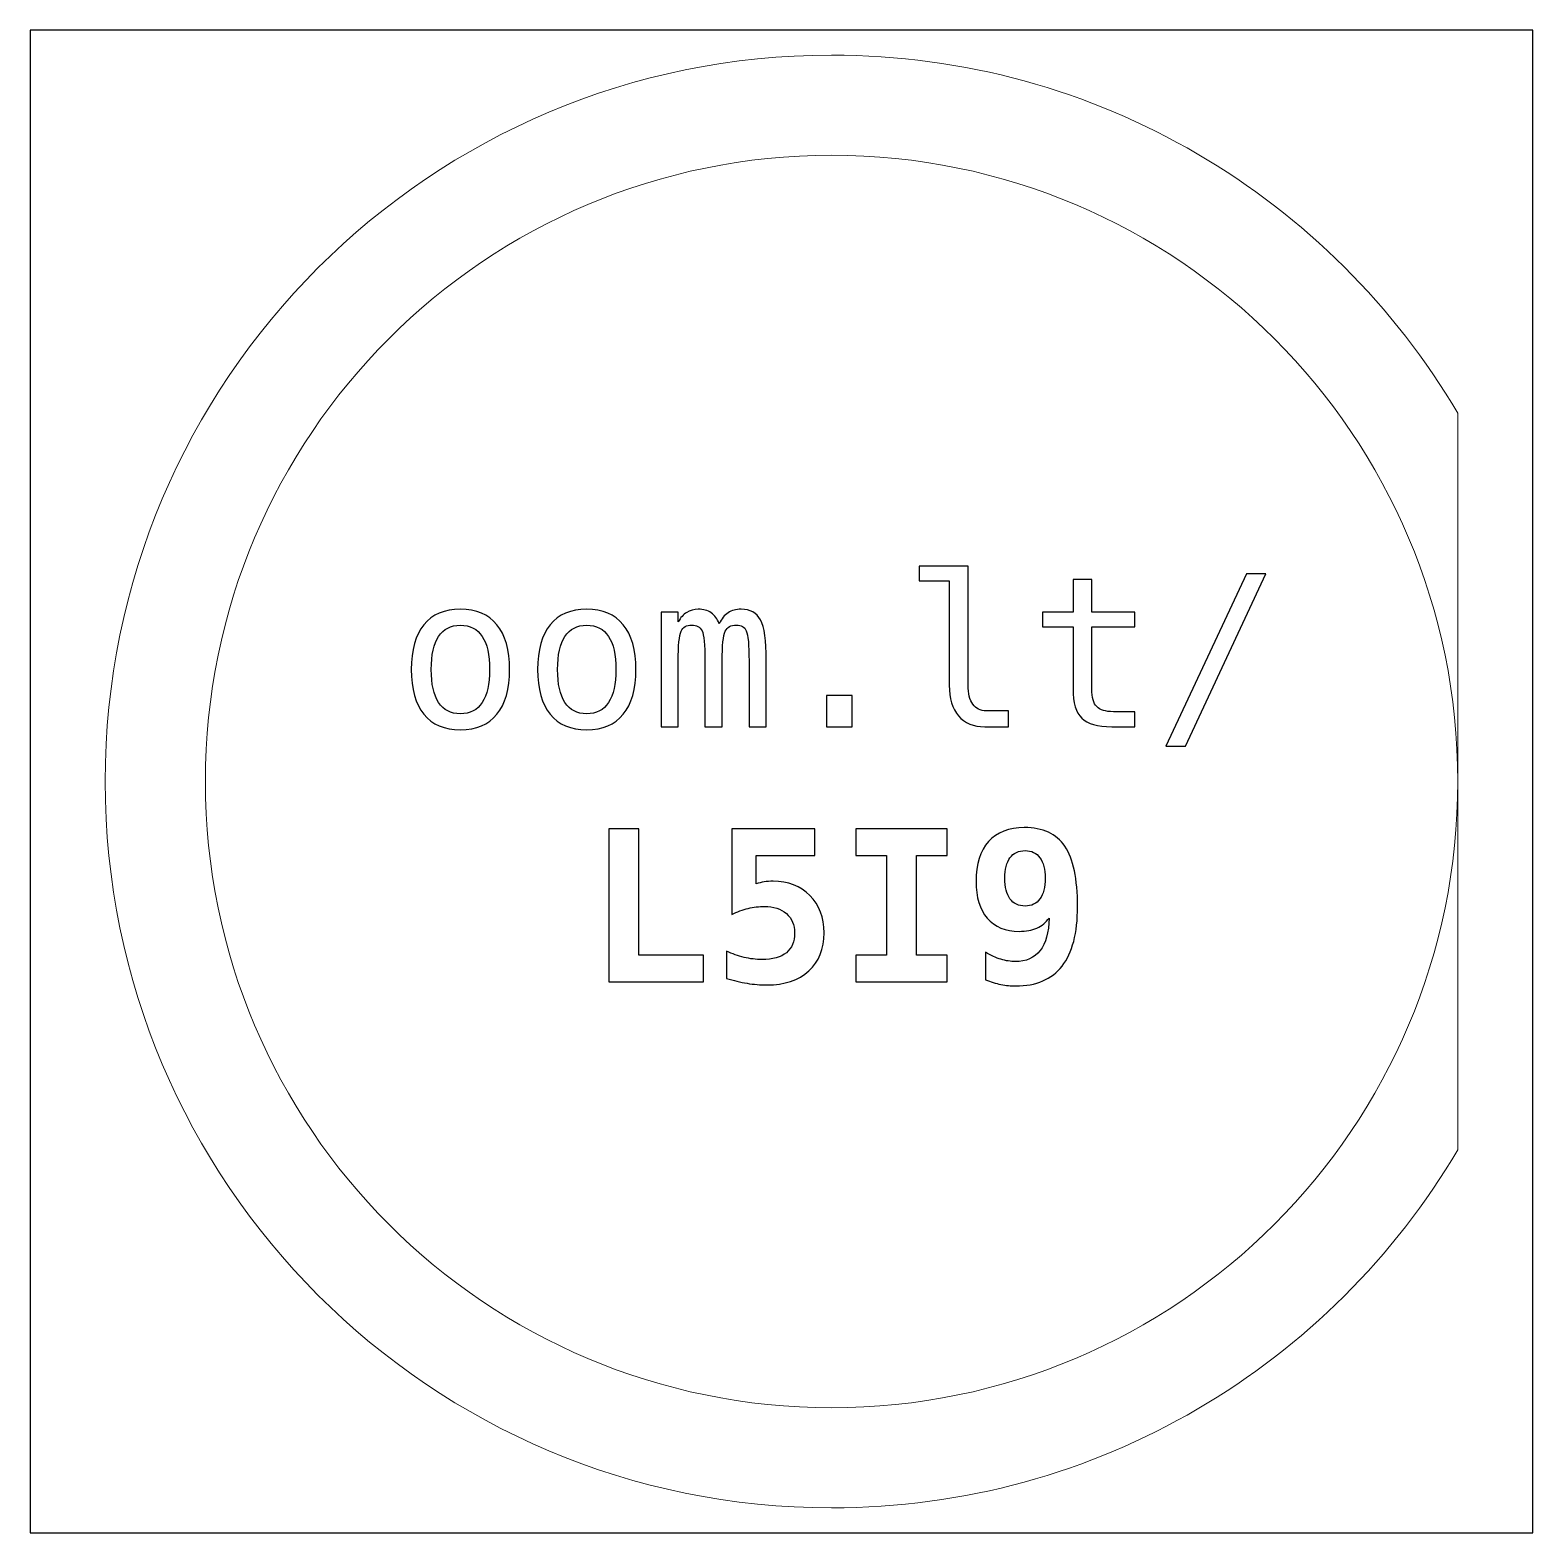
# Model space of a CAD drawing. Header units: centimetres. Extents: x -10.8 to -10.2, y -15.15 to -14.55.
import ezdxf

# ---------------------------------------------------------------- set-up
doc = ezdxf.new("R2010")
doc.units = ezdxf.units.CM
doc.header["$MEASUREMENT"] = 0
doc.layers.add('Layer 1', color=7, linetype='Continuous')

msp = doc.modelspace()

# ---------------------------------------------------------------- linework, layer by layer
at = {"layer": 'Layer 1', "color": 7}
msp.add_lwpolyline([(-10.8, -15.15), (-10.2, -15.15), (-10.2, -14.55), (-10.8, -14.55), (-10.8, -15.15)], close=True, dxfattribs=at)
at = {"layer": 'Layer 1', "color": 250, "lineweight": 20}
msp.add_ellipse((-10.48, -14.85), major_axis=(0, 0.25), ratio=1, dxfattribs=at)
msp.add_open_spline([(-10.48, -14.56), (-10.37353, -14.56), (-10.28047, -14.61741), (-10.23003, -14.70295), (-10.23003, -14.70295), (-10.23003, -14.70295), (-10.23003, -14.99705), (-10.23003, -14.99705), (-10.23003, -14.99705), (-10.28047, -15.08259), (-10.37353, -15.14), (-10.48, -15.14), (-10.48, -15.14), (-10.64014, -15.14), (-10.77, -15.01014), (-10.77, -14.85), (-10.77, -14.85), (-10.77, -14.68986), (-10.64014, -14.56), (-10.48, -14.56)], degree=3, knots=[0, 0, 0, 0, 0.2, 0.2, 0.2, 0.2, 0.4, 0.4, 0.4, 0.4, 0.6, 0.6, 0.6, 0.6, 0.8, 0.8, 0.8, 0.8, 1, 1, 1, 1], dxfattribs=at)
at = {"layer": 'Layer 1', "color": 250}
for points, knots in [([(-10.4255, -14.81155), (-10.4255, -14.81493), (-10.42489, -14.81747), (-10.42364, -14.81919), (-10.42364, -14.81919), (-10.4224, -14.8209), (-10.42057, -14.82177), (-10.41814, -14.82177), (-10.41814, -14.82177), (-10.41814, -14.82177), (-10.40935, -14.82177), (-10.40935, -14.82177), (-10.40935, -14.82177), (-10.40935, -14.82177), (-10.40935, -14.82815), (-10.40935, -14.82815), (-10.40935, -14.82815), (-10.40935, -14.82815), (-10.41887, -14.82815), (-10.41887, -14.82815), (-10.41887, -14.82815), (-10.42338, -14.82815), (-10.42686, -14.8267), (-10.42933, -14.82381), (-10.42933, -14.82381), (-10.4318, -14.82092), (-10.43303, -14.81683), (-10.43303, -14.81155), (-10.43303, -14.81155), (-10.43303, -14.81155), (-10.43303, -14.76994), (-10.43303, -14.76994), (-10.43303, -14.76994), (-10.43303, -14.76994), (-10.44509, -14.76994), (-10.44509, -14.76994), (-10.44509, -14.76994), (-10.44509, -14.76994), (-10.44509, -14.76404), (-10.44509, -14.76404), (-10.44509, -14.76404), (-10.44509, -14.76404), (-10.4255, -14.76404), (-10.4255, -14.76404), (-10.4255, -14.76404), (-10.4255, -14.76404), (-10.4255, -14.81155), (-10.4255, -14.81155)], [0, 0, 0, 0, 0.083333, 0.083333, 0.083333, 0.083333, 0.166667, 0.166667, 0.166667, 0.166667, 0.25, 0.25, 0.25, 0.25, 0.333333, 0.333333, 0.333333, 0.333333, 0.416667, 0.416667, 0.416667, 0.416667, 0.5, 0.5, 0.5, 0.5, 0.583333, 0.583333, 0.583333, 0.583333, 0.666667, 0.666667, 0.666667, 0.666667, 0.75, 0.75, 0.75, 0.75, 0.833333, 0.833333, 0.833333, 0.833333, 0.916667, 0.916667, 0.916667, 0.916667, 1, 1, 1, 1]), ([(-10.37608, -14.76932), (-10.37608, -14.76932), (-10.37608, -14.78234), (-10.37608, -14.78234), (-10.37608, -14.78234), (-10.37608, -14.78234), (-10.35897, -14.78234), (-10.35897, -14.78234), (-10.35897, -14.78234), (-10.35897, -14.78234), (-10.35897, -14.78819), (-10.35897, -14.78819), (-10.35897, -14.78819), (-10.35897, -14.78819), (-10.37608, -14.78819), (-10.37608, -14.78819), (-10.37608, -14.78819), (-10.37608, -14.78819), (-10.37608, -14.81306), (-10.37608, -14.81306), (-10.37608, -14.81306), (-10.37608, -14.81643), (-10.37544, -14.81879), (-10.37415, -14.82012), (-10.37415, -14.82012), (-10.37287, -14.82146), (-10.37063, -14.82213), (-10.36745, -14.82213), (-10.36745, -14.82213), (-10.36745, -14.82213), (-10.35897, -14.82213), (-10.35897, -14.82213), (-10.35897, -14.82213), (-10.35897, -14.82213), (-10.35897, -14.82815), (-10.35897, -14.82815), (-10.35897, -14.82815), (-10.35897, -14.82815), (-10.36818, -14.82815), (-10.36818, -14.82815), (-10.36818, -14.82815), (-10.37383, -14.82815), (-10.37781, -14.82702), (-10.38013, -14.82476), (-10.38013, -14.82476), (-10.38245, -14.82249), (-10.38361, -14.81859), (-10.38361, -14.81306), (-10.38361, -14.81306), (-10.38361, -14.81306), (-10.38361, -14.78819), (-10.38361, -14.78819), (-10.38361, -14.78819), (-10.38361, -14.78819), (-10.39584, -14.78819), (-10.39584, -14.78819), (-10.39584, -14.78819), (-10.39584, -14.78819), (-10.39584, -14.78234), (-10.39584, -14.78234), (-10.39584, -14.78234), (-10.39584, -14.78234), (-10.38361, -14.78234), (-10.38361, -14.78234), (-10.38361, -14.78234), (-10.38361, -14.78234), (-10.38361, -14.76932), (-10.38361, -14.76932), (-10.38361, -14.76932), (-10.38361, -14.76932), (-10.37608, -14.76932), (-10.37608, -14.76932)], [0, 0, 0, 0, 0.055556, 0.055556, 0.055556, 0.055556, 0.111111, 0.111111, 0.111111, 0.111111, 0.166667, 0.166667, 0.166667, 0.166667, 0.222222, 0.222222, 0.222222, 0.222222, 0.277778, 0.277778, 0.277778, 0.277778, 0.333333, 0.333333, 0.333333, 0.333333, 0.388889, 0.388889, 0.388889, 0.388889, 0.444444, 0.444444, 0.444444, 0.444444, 0.5, 0.5, 0.5, 0.5, 0.555556, 0.555556, 0.555556, 0.555556, 0.611111, 0.611111, 0.611111, 0.611111, 0.666667, 0.666667, 0.666667, 0.666667, 0.722222, 0.722222, 0.722222, 0.722222, 0.777778, 0.777778, 0.777778, 0.777778, 0.833333, 0.833333, 0.833333, 0.833333, 0.888889, 0.888889, 0.888889, 0.888889, 0.944444, 0.944444, 0.944444, 0.944444, 1, 1, 1, 1]), ([(-10.31439, -14.76707), (-10.31439, -14.76707), (-10.30661, -14.76707), (-10.30661, -14.76707), (-10.30661, -14.76707), (-10.30661, -14.76707), (-10.33877, -14.83593), (-10.33877, -14.83593), (-10.33877, -14.83593), (-10.33877, -14.83593), (-10.34658, -14.83593), (-10.34658, -14.83593), (-10.34658, -14.83593), (-10.34658, -14.83593), (-10.31439, -14.76707), (-10.31439, -14.76707)], [0, 0, 0, 0, 0.25, 0.25, 0.25, 0.25, 0.5, 0.5, 0.5, 0.5, 0.75, 0.75, 0.75, 0.75, 1, 1, 1, 1]), ([(-10.6282, -14.78123), (-10.62184, -14.78123), (-10.61698, -14.78329), (-10.61362, -14.7874), (-10.61362, -14.7874), (-10.61025, -14.79152), (-10.60856, -14.79749), (-10.60856, -14.80528), (-10.60856, -14.80528), (-10.60856, -14.81311), (-10.61024, -14.81907), (-10.61359, -14.82318), (-10.61359, -14.82318), (-10.61696, -14.82728), (-10.62181, -14.82934), (-10.6282, -14.82934), (-10.6282, -14.82934), (-10.63456, -14.82934), (-10.63941, -14.82728), (-10.64277, -14.82318), (-10.64277, -14.82318), (-10.64613, -14.81907), (-10.6478, -14.81311), (-10.6478, -14.80528), (-10.6478, -14.80528), (-10.6478, -14.79749), (-10.64613, -14.79152), (-10.64277, -14.7874), (-10.64277, -14.7874), (-10.63941, -14.78329), (-10.63456, -14.78123), (-10.6282, -14.78123)], [0, 0, 0, 0, 0.125, 0.125, 0.125, 0.125, 0.25, 0.25, 0.25, 0.25, 0.375, 0.375, 0.375, 0.375, 0.5, 0.5, 0.5, 0.5, 0.625, 0.625, 0.625, 0.625, 0.75, 0.75, 0.75, 0.75, 0.875, 0.875, 0.875, 0.875, 1, 1, 1, 1]), ([(-10.57776, -14.78123), (-10.5714, -14.78123), (-10.56654, -14.78329), (-10.56318, -14.7874), (-10.56318, -14.7874), (-10.55981, -14.79152), (-10.55812, -14.79749), (-10.55812, -14.80528), (-10.55812, -14.80528), (-10.55812, -14.81311), (-10.5598, -14.81907), (-10.56315, -14.82318), (-10.56315, -14.82318), (-10.56652, -14.82728), (-10.57137, -14.82934), (-10.57776, -14.82934), (-10.57776, -14.82934), (-10.58412, -14.82934), (-10.58897, -14.82728), (-10.59233, -14.82318), (-10.59233, -14.82318), (-10.59569, -14.81907), (-10.59736, -14.81311), (-10.59736, -14.80528), (-10.59736, -14.80528), (-10.59736, -14.79749), (-10.59569, -14.79152), (-10.59233, -14.7874), (-10.59233, -14.7874), (-10.58897, -14.78329), (-10.58412, -14.78123), (-10.57776, -14.78123)], [0, 0, 0, 0, 0.125, 0.125, 0.125, 0.125, 0.25, 0.25, 0.25, 0.25, 0.375, 0.375, 0.375, 0.375, 0.5, 0.5, 0.5, 0.5, 0.625, 0.625, 0.625, 0.625, 0.75, 0.75, 0.75, 0.75, 0.875, 0.875, 0.875, 0.875, 1, 1, 1, 1]), ([(-10.52487, -14.787), (-10.52395, -14.78503), (-10.52276, -14.78358), (-10.52133, -14.78264), (-10.52133, -14.78264), (-10.5199, -14.78171), (-10.51817, -14.78123), (-10.51616, -14.78123), (-10.51616, -14.78123), (-10.51247, -14.78123), (-10.50988, -14.78266), (-10.50837, -14.78551), (-10.50837, -14.78551), (-10.50685, -14.78835), (-10.50609, -14.79372), (-10.50609, -14.80161), (-10.50609, -14.80161), (-10.50609, -14.80161), (-10.50609, -14.82815), (-10.50609, -14.82815), (-10.50609, -14.82815), (-10.50609, -14.82815), (-10.51296, -14.82815), (-10.51296, -14.82815), (-10.51296, -14.82815), (-10.51296, -14.82815), (-10.51296, -14.80193), (-10.51296, -14.80193), (-10.51296, -14.80193), (-10.51296, -14.79546), (-10.51332, -14.79145), (-10.51405, -14.78988), (-10.51405, -14.78988), (-10.51476, -14.78831), (-10.51609, -14.78753), (-10.518, -14.78753), (-10.518, -14.78753), (-10.52018, -14.78753), (-10.52167, -14.78837), (-10.52248, -14.79004), (-10.52248, -14.79004), (-10.52328, -14.79172), (-10.52369, -14.79569), (-10.52369, -14.80193), (-10.52369, -14.80193), (-10.52369, -14.80193), (-10.52369, -14.82815), (-10.52369, -14.82815), (-10.52369, -14.82815), (-10.52369, -14.82815), (-10.53056, -14.82815), (-10.53056, -14.82815), (-10.53056, -14.82815), (-10.53056, -14.82815), (-10.53056, -14.80193), (-10.53056, -14.80193), (-10.53056, -14.80193), (-10.53056, -14.79538), (-10.53095, -14.79134), (-10.53173, -14.78982), (-10.53173, -14.78982), (-10.5325, -14.7883), (-10.53389, -14.78753), (-10.53592, -14.78753), (-10.53592, -14.78753), (-10.53791, -14.78753), (-10.5393, -14.78837), (-10.54006, -14.79004), (-10.54006, -14.79004), (-10.54085, -14.79172), (-10.54124, -14.79569), (-10.54124, -14.80193), (-10.54124, -14.80193), (-10.54124, -14.80193), (-10.54124, -14.82815), (-10.54124, -14.82815), (-10.54124, -14.82815), (-10.54124, -14.82815), (-10.54807, -14.82815), (-10.54807, -14.82815), (-10.54807, -14.82815), (-10.54807, -14.82815), (-10.54807, -14.78234), (-10.54807, -14.78234), (-10.54807, -14.78234), (-10.54807, -14.78234), (-10.54124, -14.78234), (-10.54124, -14.78234), (-10.54124, -14.78234), (-10.54124, -14.78234), (-10.54124, -14.78626), (-10.54124, -14.78626), (-10.54124, -14.78626), (-10.54034, -14.78463), (-10.53921, -14.78338), (-10.53786, -14.78252), (-10.53786, -14.78252), (-10.53652, -14.78167), (-10.53498, -14.78123), (-10.53326, -14.78123), (-10.53326, -14.78123), (-10.53118, -14.78123), (-10.52947, -14.78171), (-10.52808, -14.78266), (-10.52808, -14.78266), (-10.5267, -14.78362), (-10.52564, -14.78506), (-10.52487, -14.787)], [0, 0, 0, 0, 0.037037, 0.037037, 0.037037, 0.037037, 0.074074, 0.074074, 0.074074, 0.074074, 0.111111, 0.111111, 0.111111, 0.111111, 0.148148, 0.148148, 0.148148, 0.148148, 0.185185, 0.185185, 0.185185, 0.185185, 0.222222, 0.222222, 0.222222, 0.222222, 0.259259, 0.259259, 0.259259, 0.259259, 0.296296, 0.296296, 0.296296, 0.296296, 0.333333, 0.333333, 0.333333, 0.333333, 0.37037, 0.37037, 0.37037, 0.37037, 0.407407, 0.407407, 0.407407, 0.407407, 0.444444, 0.444444, 0.444444, 0.444444, 0.481481, 0.481481, 0.481481, 0.481481, 0.518519, 0.518519, 0.518519, 0.518519, 0.555556, 0.555556, 0.555556, 0.555556, 0.592593, 0.592593, 0.592593, 0.592593, 0.62963, 0.62963, 0.62963, 0.62963, 0.666667, 0.666667, 0.666667, 0.666667, 0.703704, 0.703704, 0.703704, 0.703704, 0.740741, 0.740741, 0.740741, 0.740741, 0.777778, 0.777778, 0.777778, 0.777778, 0.814815, 0.814815, 0.814815, 0.814815, 0.851852, 0.851852, 0.851852, 0.851852, 0.888889, 0.888889, 0.888889, 0.888889, 0.925926, 0.925926, 0.925926, 0.925926, 0.962963, 0.962963, 0.962963, 0.962963, 1, 1, 1, 1]), ([(-10.6282, -14.78761), (-10.63202, -14.78761), (-10.63491, -14.78909), (-10.63688, -14.79207), (-10.63688, -14.79207), (-10.63885, -14.79504), (-10.63983, -14.79946), (-10.63983, -14.80528), (-10.63983, -14.80528), (-10.63983, -14.81109), (-10.63885, -14.81549), (-10.63688, -14.81847), (-10.63688, -14.81847), (-10.63491, -14.82146), (-10.63202, -14.82296), (-10.6282, -14.82296), (-10.6282, -14.82296), (-10.62436, -14.82296), (-10.62145, -14.82146), (-10.61948, -14.81847), (-10.61948, -14.81847), (-10.61751, -14.81549), (-10.61654, -14.81109), (-10.61654, -14.80528), (-10.61654, -14.80528), (-10.61654, -14.79946), (-10.61751, -14.79504), (-10.61948, -14.79207), (-10.61948, -14.79207), (-10.62145, -14.78909), (-10.62436, -14.78761), (-10.6282, -14.78761)], [0, 0, 0, 0, 0.125, 0.125, 0.125, 0.125, 0.25, 0.25, 0.25, 0.25, 0.375, 0.375, 0.375, 0.375, 0.5, 0.5, 0.5, 0.5, 0.625, 0.625, 0.625, 0.625, 0.75, 0.75, 0.75, 0.75, 0.875, 0.875, 0.875, 0.875, 1, 1, 1, 1]), ([(-10.57776, -14.78761), (-10.58158, -14.78761), (-10.58447, -14.78909), (-10.58644, -14.79207), (-10.58644, -14.79207), (-10.58841, -14.79504), (-10.58939, -14.79946), (-10.58939, -14.80528), (-10.58939, -14.80528), (-10.58939, -14.81109), (-10.58841, -14.81549), (-10.58644, -14.81847), (-10.58644, -14.81847), (-10.58447, -14.82146), (-10.58158, -14.82296), (-10.57776, -14.82296), (-10.57776, -14.82296), (-10.57392, -14.82296), (-10.57101, -14.82146), (-10.56904, -14.81847), (-10.56904, -14.81847), (-10.56707, -14.81549), (-10.5661, -14.81109), (-10.5661, -14.80528), (-10.5661, -14.80528), (-10.5661, -14.79946), (-10.56707, -14.79504), (-10.56904, -14.79207), (-10.56904, -14.79207), (-10.57101, -14.78909), (-10.57392, -14.78761), (-10.57776, -14.78761)], [0, 0, 0, 0, 0.125, 0.125, 0.125, 0.125, 0.25, 0.25, 0.25, 0.25, 0.375, 0.375, 0.375, 0.375, 0.5, 0.5, 0.5, 0.5, 0.625, 0.625, 0.625, 0.625, 0.75, 0.75, 0.75, 0.75, 0.875, 0.875, 0.875, 0.875, 1, 1, 1, 1]), ([(-10.48207, -14.81567), (-10.48207, -14.81567), (-10.47177, -14.81567), (-10.47177, -14.81567), (-10.47177, -14.81567), (-10.47177, -14.81567), (-10.47177, -14.82815), (-10.47177, -14.82815), (-10.47177, -14.82815), (-10.47177, -14.82815), (-10.48207, -14.82815), (-10.48207, -14.82815), (-10.48207, -14.82815), (-10.48207, -14.82815), (-10.48207, -14.81567), (-10.48207, -14.81567)], [0, 0, 0, 0, 0.25, 0.25, 0.25, 0.25, 0.5, 0.5, 0.5, 0.5, 0.75, 0.75, 0.75, 0.75, 1, 1, 1, 1]), ([(-10.569, -14.93003), (-10.569, -14.93003), (-10.569, -14.86895), (-10.569, -14.86895), (-10.569, -14.86895), (-10.569, -14.86895), (-10.55693, -14.86895), (-10.55693, -14.86895), (-10.55693, -14.86895), (-10.55693, -14.86895), (-10.55693, -14.91939), (-10.55693, -14.91939), (-10.55693, -14.91939), (-10.55693, -14.91939), (-10.53112, -14.91939), (-10.53112, -14.91939), (-10.53112, -14.91939), (-10.53112, -14.91939), (-10.53112, -14.93003), (-10.53112, -14.93003), (-10.53112, -14.93003), (-10.53112, -14.93003), (-10.569, -14.93003), (-10.569, -14.93003)], [0, 0, 0, 0, 0.166667, 0.166667, 0.166667, 0.166667, 0.333333, 0.333333, 0.333333, 0.333333, 0.5, 0.5, 0.5, 0.5, 0.666667, 0.666667, 0.666667, 0.666667, 0.833333, 0.833333, 0.833333, 0.833333, 1, 1, 1, 1]), ([(-10.51987, -14.86895), (-10.51987, -14.86895), (-10.48669, -14.86895), (-10.48669, -14.86895), (-10.48669, -14.86895), (-10.48669, -14.86895), (-10.48669, -14.87959), (-10.48669, -14.87959), (-10.48669, -14.87959), (-10.48669, -14.87959), (-10.5101, -14.87959), (-10.5101, -14.87959), (-10.5101, -14.87959), (-10.5101, -14.87959), (-10.5101, -14.89092), (-10.5101, -14.89092), (-10.5101, -14.89092), (-10.50912, -14.89054), (-10.50806, -14.89026), (-10.50694, -14.89008), (-10.50694, -14.89008), (-10.50582, -14.8899), (-10.50464, -14.88982), (-10.50338, -14.88982), (-10.50338, -14.88982), (-10.49733, -14.88982), (-10.49242, -14.89173), (-10.48865, -14.89554), (-10.48865, -14.89554), (-10.48489, -14.89937), (-10.48301, -14.90432), (-10.48301, -14.91044), (-10.48301, -14.91044), (-10.48301, -14.91685), (-10.48505, -14.9219), (-10.48912, -14.92563), (-10.48912, -14.92563), (-10.4932, -14.92936), (-10.49876, -14.93122), (-10.5058, -14.93122), (-10.5058, -14.93122), (-10.50841, -14.93122), (-10.51106, -14.93099), (-10.51373, -14.93056), (-10.51373, -14.93056), (-10.51639, -14.93013), (-10.51913, -14.92947), (-10.52191, -14.92859), (-10.52191, -14.92859), (-10.52191, -14.92859), (-10.52191, -14.91771), (-10.52191, -14.91771), (-10.52191, -14.91771), (-10.51965, -14.91883), (-10.51732, -14.91967), (-10.51494, -14.92023), (-10.51494, -14.92023), (-10.51255, -14.92079), (-10.51015, -14.92107), (-10.50775, -14.92107), (-10.50775, -14.92107), (-10.50351, -14.92107), (-10.50027, -14.92016), (-10.49806, -14.91834), (-10.49806, -14.91834), (-10.49585, -14.91653), (-10.49475, -14.9139), (-10.49475, -14.91044), (-10.49475, -14.91044), (-10.49475, -14.90724), (-10.49585, -14.90469), (-10.49805, -14.90276), (-10.49805, -14.90276), (-10.50024, -14.90085), (-10.50317, -14.89988), (-10.50681, -14.89988), (-10.50681, -14.89988), (-10.50898, -14.89988), (-10.51113, -14.90015), (-10.51331, -14.90068), (-10.51331, -14.90068), (-10.51547, -14.90121), (-10.51766, -14.90202), (-10.51987, -14.90308), (-10.51987, -14.90308), (-10.51987, -14.90308), (-10.51987, -14.86895), (-10.51987, -14.86895)], [0, 0, 0, 0, 0.045455, 0.045455, 0.045455, 0.045455, 0.090909, 0.090909, 0.090909, 0.090909, 0.136364, 0.136364, 0.136364, 0.136364, 0.181818, 0.181818, 0.181818, 0.181818, 0.227273, 0.227273, 0.227273, 0.227273, 0.272727, 0.272727, 0.272727, 0.272727, 0.318182, 0.318182, 0.318182, 0.318182, 0.363636, 0.363636, 0.363636, 0.363636, 0.409091, 0.409091, 0.409091, 0.409091, 0.454545, 0.454545, 0.454545, 0.454545, 0.5, 0.5, 0.5, 0.5, 0.545455, 0.545455, 0.545455, 0.545455, 0.590909, 0.590909, 0.590909, 0.590909, 0.636364, 0.636364, 0.636364, 0.636364, 0.681818, 0.681818, 0.681818, 0.681818, 0.727273, 0.727273, 0.727273, 0.727273, 0.772727, 0.772727, 0.772727, 0.772727, 0.818182, 0.818182, 0.818182, 0.818182, 0.863636, 0.863636, 0.863636, 0.863636, 0.909091, 0.909091, 0.909091, 0.909091, 0.954545, 0.954545, 0.954545, 0.954545, 1, 1, 1, 1]), ([(-10.47028, -14.87959), (-10.47028, -14.87959), (-10.47028, -14.86895), (-10.47028, -14.86895), (-10.47028, -14.86895), (-10.47028, -14.86895), (-10.43392, -14.86895), (-10.43392, -14.86895), (-10.43392, -14.86895), (-10.43392, -14.86895), (-10.43392, -14.87959), (-10.43392, -14.87959), (-10.43392, -14.87959), (-10.43392, -14.87959), (-10.44607, -14.87959), (-10.44607, -14.87959), (-10.44607, -14.87959), (-10.44607, -14.87959), (-10.44607, -14.91939), (-10.44607, -14.91939), (-10.44607, -14.91939), (-10.44607, -14.91939), (-10.43392, -14.91939), (-10.43392, -14.91939), (-10.43392, -14.91939), (-10.43392, -14.91939), (-10.43392, -14.93003), (-10.43392, -14.93003), (-10.43392, -14.93003), (-10.43392, -14.93003), (-10.47028, -14.93003), (-10.47028, -14.93003), (-10.47028, -14.93003), (-10.47028, -14.93003), (-10.47028, -14.91939), (-10.47028, -14.91939), (-10.47028, -14.91939), (-10.47028, -14.91939), (-10.45813, -14.91939), (-10.45813, -14.91939), (-10.45813, -14.91939), (-10.45813, -14.91939), (-10.45813, -14.87959), (-10.45813, -14.87959), (-10.45813, -14.87959), (-10.45813, -14.87959), (-10.47028, -14.87959), (-10.47028, -14.87959)], [0, 0, 0, 0, 0.083333, 0.083333, 0.083333, 0.083333, 0.166667, 0.166667, 0.166667, 0.166667, 0.25, 0.25, 0.25, 0.25, 0.333333, 0.333333, 0.333333, 0.333333, 0.416667, 0.416667, 0.416667, 0.416667, 0.5, 0.5, 0.5, 0.5, 0.583333, 0.583333, 0.583333, 0.583333, 0.666667, 0.666667, 0.666667, 0.666667, 0.75, 0.75, 0.75, 0.75, 0.833333, 0.833333, 0.833333, 0.833333, 0.916667, 0.916667, 0.916667, 0.916667, 1, 1, 1, 1]), ([(-10.41857, -14.92921), (-10.41857, -14.92921), (-10.41857, -14.9182), (-10.41857, -14.9182), (-10.41857, -14.9182), (-10.41642, -14.91946), (-10.41435, -14.92038), (-10.41237, -14.92098), (-10.41237, -14.92098), (-10.4104, -14.92158), (-10.4085, -14.92189), (-10.40668, -14.92189), (-10.40668, -14.92189), (-10.40235, -14.92189), (-10.39904, -14.92044), (-10.39676, -14.91753), (-10.39676, -14.91753), (-10.39449, -14.91463), (-10.39328, -14.91029), (-10.39314, -14.90451), (-10.39314, -14.90451), (-10.39443, -14.90628), (-10.39606, -14.9076), (-10.39805, -14.9085), (-10.39805, -14.9085), (-10.40004, -14.90938), (-10.4024, -14.90983), (-10.40513, -14.90983), (-10.40513, -14.90983), (-10.41061, -14.90983), (-10.41484, -14.90808), (-10.41785, -14.9046), (-10.41785, -14.9046), (-10.42085, -14.90113), (-10.42234, -14.8962), (-10.42234, -14.88982), (-10.42234, -14.88982), (-10.42234, -14.883), (-10.42067, -14.87772), (-10.41732, -14.87398), (-10.41732, -14.87398), (-10.41395, -14.87025), (-10.40922, -14.86838), (-10.40307, -14.86838), (-10.40307, -14.86838), (-10.39563, -14.86838), (-10.39023, -14.87087), (-10.38686, -14.87585), (-10.38686, -14.87585), (-10.3835, -14.88082), (-10.38181, -14.88887), (-10.38181, -14.89997), (-10.38181, -14.89997), (-10.38181, -14.91051), (-10.38386, -14.91843), (-10.38798, -14.9237), (-10.38798, -14.9237), (-10.3921, -14.92898), (-10.39827, -14.93162), (-10.40651, -14.93162), (-10.40651, -14.93162), (-10.40842, -14.93162), (-10.41039, -14.93141), (-10.41241, -14.93101), (-10.41241, -14.93101), (-10.41445, -14.9306), (-10.41651, -14.93), (-10.41857, -14.92921)], [0, 0, 0, 0, 0.058824, 0.058824, 0.058824, 0.058824, 0.117647, 0.117647, 0.117647, 0.117647, 0.176471, 0.176471, 0.176471, 0.176471, 0.235294, 0.235294, 0.235294, 0.235294, 0.294118, 0.294118, 0.294118, 0.294118, 0.352941, 0.352941, 0.352941, 0.352941, 0.411765, 0.411765, 0.411765, 0.411765, 0.470588, 0.470588, 0.470588, 0.470588, 0.529412, 0.529412, 0.529412, 0.529412, 0.588235, 0.588235, 0.588235, 0.588235, 0.647059, 0.647059, 0.647059, 0.647059, 0.705882, 0.705882, 0.705882, 0.705882, 0.764706, 0.764706, 0.764706, 0.764706, 0.823529, 0.823529, 0.823529, 0.823529, 0.882353, 0.882353, 0.882353, 0.882353, 0.941176, 0.941176, 0.941176, 0.941176, 1, 1, 1, 1]), ([(-10.40275, -14.89972), (-10.40017, -14.89972), (-10.39819, -14.89877), (-10.3968, -14.89687), (-10.3968, -14.89687), (-10.39542, -14.89498), (-10.39474, -14.89223), (-10.39474, -14.88863), (-10.39474, -14.88863), (-10.39474, -14.88505), (-10.39542, -14.88232), (-10.3968, -14.88043), (-10.3968, -14.88043), (-10.39819, -14.87853), (-10.40017, -14.87758), (-10.40275, -14.87758), (-10.40275, -14.87758), (-10.40538, -14.87758), (-10.40739, -14.87853), (-10.40878, -14.88043), (-10.40878, -14.88043), (-10.41019, -14.88232), (-10.41089, -14.88505), (-10.41089, -14.88863), (-10.41089, -14.88863), (-10.41089, -14.8922), (-10.41019, -14.89494), (-10.40878, -14.89685), (-10.40878, -14.89685), (-10.40739, -14.89877), (-10.40538, -14.89972), (-10.40275, -14.89972)], [0, 0, 0, 0, 0.125, 0.125, 0.125, 0.125, 0.25, 0.25, 0.25, 0.25, 0.375, 0.375, 0.375, 0.375, 0.5, 0.5, 0.5, 0.5, 0.625, 0.625, 0.625, 0.625, 0.75, 0.75, 0.75, 0.75, 0.875, 0.875, 0.875, 0.875, 1, 1, 1, 1])]:
    msp.add_open_spline(points, degree=3, knots=knots, dxfattribs=at)

doc.saveas('drawing.dxf')
